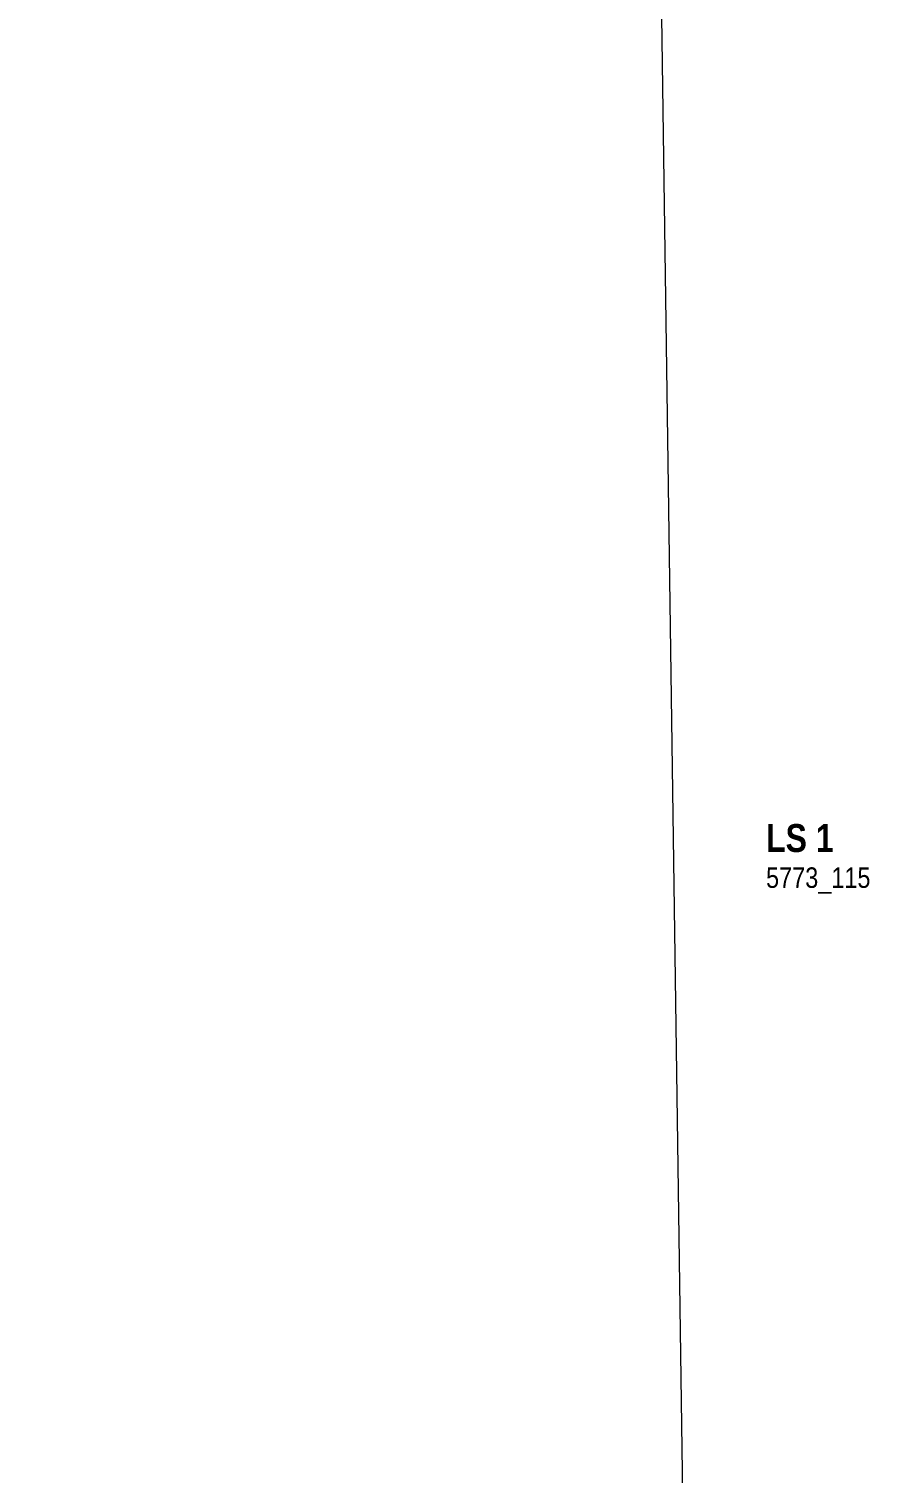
# Model space of a CAD drawing. Header units: metres. Extents: x -163 to 276, y -152 to 153.
# Drawn here: x -23.1 to -18.55, y -4.16 to 3.6 of the extents above; entities that cross this region are included whole.
import ezdxf

# ---------------------------------------------------------------- set-up
doc = ezdxf.new("R2010")
doc.units = ezdxf.units.M
doc.header["$MEASUREMENT"] = 0
doc.layers.add('000 Kataster', color=7, linetype='Continuous')
doc.layers.add('200 Schnittlinien', color=7, linetype='Continuous')
doc.styles.add('ERSTELLTER_STIL_1', font='ARIALN.TTF')

msp = doc.modelspace()

# ---------------------------------------------------------------- linework, layer by layer
at = {"layer": '000 Kataster', "color": 251, "linetype": 'Continuous', "lineweight": 13, "true_color": 0x5f5f5f}
for points in [[(25.3566, 26.2503), (11.8223, 26.3514), (8.821, 26.2379), (5.8797, 26.1647), (-3.5451, 26.1769), (-16.2186, 26.1931), (-18.1, 26.1915, 0.162937), (-19.2609, 25.7495, 0.223957), (-19.9771, 24.2392), (-19.7728, 8.5834), (-19.5441, -7.5516, 0.171691), (-18.147, -11.5391), (-27.2123, -11.0561, 0.19894)], [(25.6147, -11.887), (13.5317, -11.8638), (-12.9905, -11.8126), (-13.4514, -11.7902, -0.142534), (-16.0748, -10.7508, -0.102722), (-17.0782, -9.3807, -0.10257), (-17.451, -7.7251), (-17.7021, 8.5531), (-17.7441, 11.2781), (-18.0048, 24.2468), (-17.9264, 24.9391, -0.107846), (-17.5372, 25.6103, -0.20943), (-16.2186, 26.1931), (-18.1, 26.1915, 0.162937), (-19.2609, 25.7495, 0.223957), (-19.9771, 24.2392), (-19.7728, 8.5834), (-19.5441, -7.5516, 0.171691), (-18.147, -11.5391), (-27.2123, -11.0561, 0.19894)]]:
    msp.add_lwpolyline(points, format="xyb", dxfattribs=at)

# ---------------------------------------------------------------- texts
at = {"layer": '200 Schnittlinien', "color": 7, "lineweight": 13, "insert": (-19.1423, -1.0449), "char_height": 0.15, "attachment_point": 7, "line_spacing_factor": 0.930217, "style": 'ERSTELLTER_STIL_1'}
msp.add_mtext('\\A1;{\\pql;\\pt0;\\fArial Narrow|b1|i0|c0|p0;\\W1.000000;LS 1\\P\\pql;\\pt0;\\fArial Narrow|b0|i0|c0|p0;\\c8560499;\\H0.733333x;\\W1.000000;5773_115}', dxfattribs=at)

doc.saveas('drawing.dxf')
